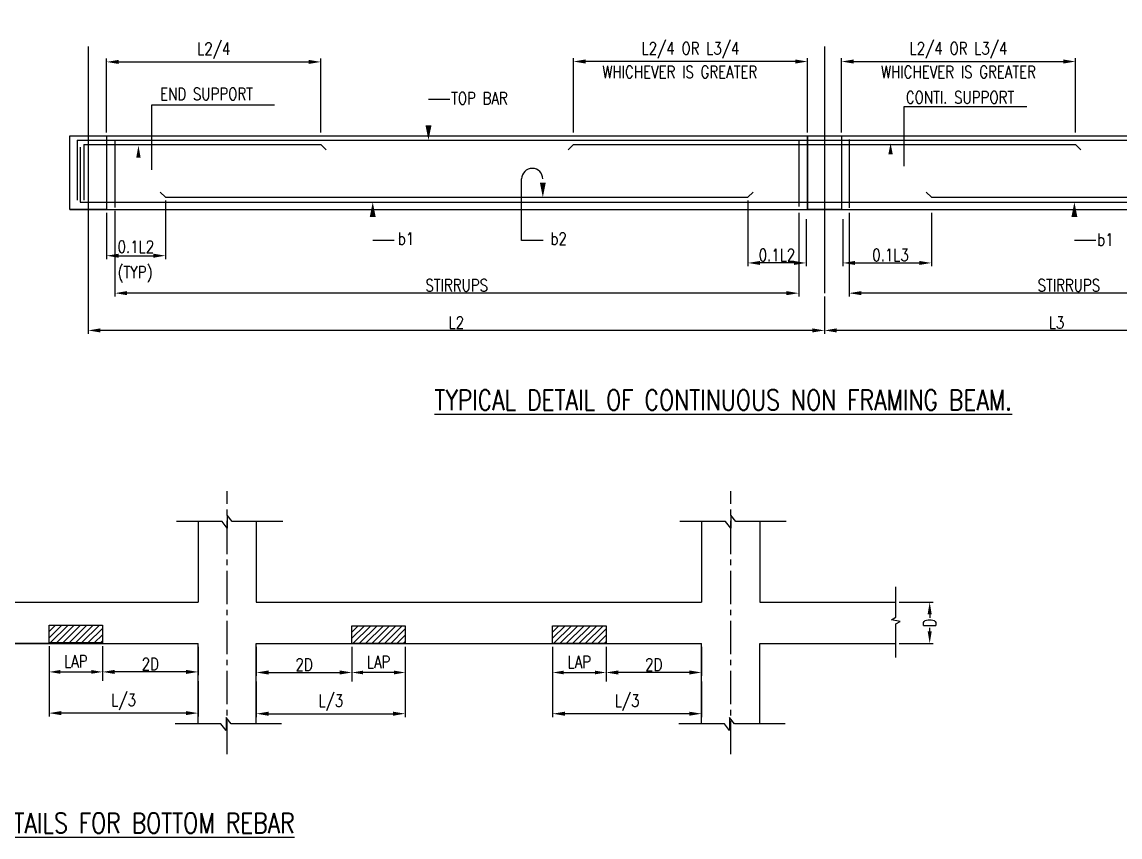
# Model space of a CAD drawing. Extents: x 455722 to 1142355, y -625363 to -272741.
# Drawn here: x 534859 to 559522, y -305675 to -287360 of the extents above; entities that cross this region are included whole.
import ezdxf
from ezdxf.enums import TextEntityAlignment as Align
from ezdxf.lldxf.tags import DXFTag

# ---------------------------------------------------------------- set-up
doc = ezdxf.new("R2010")
doc.units = 0
doc.header["$LTSCALE"] = 500
doc.header["$MEASUREMENT"] = 0
doc.linetypes.add('CENTER2', pattern=[1.125, 0.75, -0.125, 0.125, -0.125])
doc.layers.get('DEFPOINTS').update_dxf_attribs({"color": 4})
for name, color, linetype in [('08', 4, 'Continuous'), ('BEAM', 4, 'Continuous'), ('CEN', 8, 'CENTER'), ('col & circal', 8, 'CENTER2'), ('CUTOUT2', 9, 'Continuous'), ('DIM', 5, 'Continuous'), ('LINK', 2, 'Continuous'), ('S-CONCRET LINE', 4, 'Continuous'), ('S-DIM-1', 5, 'Continuous'), ('S-REINFORCEMENT', 6, 'Continuous'), ('S-TEXT-1', 4, 'Continuous'), ('S-TITLE', 6, 'Continuous'), ('TXT', 4, 'Continuous')]:
    doc.layers.add(name, color=color, linetype=linetype)
doc.styles.add('ROMANS', font='r.shx', dxfattribs={"width": 0.8, "height": 275, "bigfont": 'bigfont.shx'})
doc.styles.add('ROMENT', font='r.shx', dxfattribs={"bigfont": 'bigfont.shx'})
tags = doc.linetypes.add('CENTER', pattern=[2, 1.25, -0.25, 0.25, -0.25]).pattern_tags.tags
tags[10:11] = [DXFTag(74, 4), DXFTag(75, 0), DXFTag(340, '0'), DXFTag(46, 1.0), DXFTag(50, 0.0), DXFTag(44, 0.0), DXFTag(45, 0.0)]
tags[8:9] = [DXFTag(74, 4), DXFTag(75, 0), DXFTag(340, '0'), DXFTag(46, 1.0), DXFTag(50, 0.0), DXFTag(44, 0.0), DXFTag(45, 0.0)]
tags[6:7] = [DXFTag(74, 4), DXFTag(75, 0), DXFTag(340, '0'), DXFTag(46, 1.0), DXFTag(50, 0.0), DXFTag(44, 0.0), DXFTag(45, 0.0)]
tags[4:5] = [DXFTag(74, 4), DXFTag(75, 0), DXFTag(340, '0'), DXFTag(46, 1.0), DXFTag(50, 0.0), DXFTag(44, 0.0), DXFTag(45, 0.0)]
doc.dimstyles.new('Copy of INT2TIMES', dxfattribs={"dimtxt": 300, "dimasz": 275, "dimexe": 75, "dimexo": 75, "dimgap": 40, "dimtad": 1, "dimdec": 0, "dimlfac": 0.5, "dimrnd": 5, "dimzin": 0, "dimdsep": 46, "dimtxsty": 'ROMANS', "dimcen": -1, "dimclrd": 5, "dimclre": 5, "dimclrt": 4, "dimadec": 0, "dimazin": 0, "dimtfac": 1, "dimtdec": 0, "dimtix": 1, "dimtofl": 0, "dimtmove": 2, "dimatfit": 3, "dimfxl": 0, "dimtolj": 1, "dimtzin": 0, "dimarcsym": 0})
doc.dimstyles.new('dim100', dxfattribs={"dimtxt": 250, "dimasz": 250, "dimexe": 200, "dimexo": 200, "dimgap": 100, "dimtad": 1, "dimdec": 0, "dimzin": 0, "dimdsep": 46, "dimtxsty": 'ROMANS', "dimcen": 0, "dimclrd": 5, "dimclre": 5, "dimclrt": 4, "dimadec": 0, "dimazin": 0, "dimtfac": 1, "dimtdec": 0, "dimtix": 1, "dimtofl": 0, "dimtmove": 2, "dimatfit": 3, "dimfxl": 0, "dimtolj": 1, "dimtzin": 0, "dimlwd": -1, "dimlwe": -1, "dimarcsym": 0})

# ---------------------------------------------------------------- blocks, each defined once
blk = doc.blocks.new('*D18')
at = {"layer": 'DEFPOINTS', "color": 0, "ltscale": 2, "transparency": 16777216}
for p in [(536346, -292942), (552884, -293454), (536346, -294291)]:
    blk.add_point(p, dxfattribs=at)
at = {"layer": 'DIM', "color": 5, "lineweight": -2, "ltscale": 2, "transparency": 16777216}
for p, q in [((536346, -293017), (536346, -294366)), ((552884, -293529), (552884, -294366)), ((552609, -294291), (536621, -294291))]:
    blk.add_line(p, q, dxfattribs=at)
at = {"layer": 'DIM', "color": 5, "ltscale": 2, "transparency": 16777216}
for points in [[(536621, -294245), (536621, -294337), (536346, -294291)], [(552609, -294245), (552609, -294337), (552884, -294291)]]:
    blk.add_solid(points, dxfattribs=at)
at = {"layer": 'DIM', "color": 4, "ltscale": 2, "transparency": 16777216, "insert": (544615, -294114), "char_height": 275, "attachment_point": 5, "style": 'ROMANS'}
blk.add_mtext('\\A1;L2', dxfattribs=at)
blk = doc.blocks.new('*D19')
at = {"layer": 'DEFPOINTS', "color": 0, "ltscale": 2, "transparency": 16777216}
for p in [(536945, -291526), (552305, -291575), (536945, -293454)]:
    blk.add_point(p, dxfattribs=at)
at = {"layer": 'DIM', "color": 5, "lineweight": -2, "ltscale": 2, "transparency": 16777216}
for p, q in [((536945, -291601), (536945, -293529)), ((552305, -291650), (552305, -293529)), ((552030, -293454), (537220, -293454))]:
    blk.add_line(p, q, dxfattribs=at)
at = {"layer": 'DIM', "color": 5, "ltscale": 2, "transparency": 16777216}
for points in [[(537220, -293408), (537220, -293499), (536945, -293454)], [(552030, -293408), (552030, -293499), (552305, -293454)]]:
    blk.add_solid(points, dxfattribs=at)
at = {"layer": 'DIM', "color": 4, "ltscale": 2, "transparency": 16777216, "insert": (544625, -293276), "char_height": 275, "attachment_point": 5, "style": 'ROMANS'}
blk.add_mtext('\\A1;STIRRUPS', dxfattribs=at)
blk = doc.blocks.new('*D20')
at = {"layer": 'DEFPOINTS', "color": 0, "ltscale": 2, "transparency": 16777216}
for p in [(553297, -291718), (555287, -291575), (555287, -292775)]:
    blk.add_point(p, dxfattribs=at)
at = {"layer": 'DIM', "color": 5, "lineweight": -2, "ltscale": 2, "transparency": 16777216}
for p, q in [((555287, -291650), (555287, -292850)), ((553297, -291793), (553297, -292850)), ((553572, -292775), (555012, -292775))]:
    blk.add_line(p, q, dxfattribs=at)
at = {"layer": 'DIM', "color": 5, "ltscale": 2, "transparency": 16777216}
for points in [[(553572, -292729), (553572, -292820), (553297, -292775)], [(555012, -292729), (555012, -292820), (555287, -292775)]]:
    blk.add_solid(points, dxfattribs=at)
at = {"layer": 'DIM', "color": 4, "ltscale": 2, "transparency": 16777216, "insert": (554292, -292597), "char_height": 275, "attachment_point": 5, "style": 'ROMANS'}
blk.add_mtext('\\A1;{\\A1; 0.1L3}', dxfattribs=at)
blk = doc.blocks.new('*D21')
at = {"layer": 'DEFPOINTS', "color": 0, "ltscale": 2, "transparency": 16777216}
for p in [(551164, -291299), (552471, -291718), (551164, -292775)]:
    blk.add_point(p, dxfattribs=at)
at = {"layer": 'DIM', "color": 5, "lineweight": -2, "ltscale": 2, "transparency": 16777216}
for p, q in [((551164, -291374), (551164, -292850)), ((552471, -291793), (552471, -292850)), ((552196, -292775), (551439, -292775))]:
    blk.add_line(p, q, dxfattribs=at)
at = {"layer": 'DIM', "color": 5, "ltscale": 2, "transparency": 16777216}
for points in [[(551439, -292729), (551439, -292820), (551164, -292775)], [(552196, -292729), (552196, -292820), (552471, -292775)]]:
    blk.add_solid(points, dxfattribs=at)
at = {"layer": 'DIM', "color": 4, "ltscale": 2, "transparency": 16777216, "insert": (551817, -292597), "char_height": 275, "attachment_point": 5, "style": 'ROMANS'}
blk.add_mtext('\\A1;{\\A1;0.1L2}', dxfattribs=at)
blk = doc.blocks.new('*D22')
at = {"layer": 'DEFPOINTS', "color": 0, "ltscale": 2, "transparency": 16777216}
for p in [(553437, -291575), (563308, -291757), (553437, -293454)]:
    blk.add_point(p, dxfattribs=at)
at = {"layer": 'DIM', "color": 5, "lineweight": -2, "ltscale": 2, "transparency": 16777216}
for p, q in [((553437, -291650), (553437, -293529)), ((563308, -291832), (563308, -293529)), ((563033, -293454), (553712, -293454))]:
    blk.add_line(p, q, dxfattribs=at)
at = {"layer": 'DIM', "color": 5, "ltscale": 2, "transparency": 16777216}
for points in [[(553712, -293408), (553712, -293499), (553437, -293454)], [(563033, -293408), (563033, -293499), (563308, -293454)]]:
    blk.add_solid(points, dxfattribs=at)
at = {"layer": 'DIM', "color": 4, "ltscale": 2, "transparency": 16777216, "insert": (558373, -293276), "char_height": 275, "attachment_point": 5, "style": 'ROMANS'}
blk.add_mtext('\\A1;STIRRUPS', dxfattribs=at)
blk = doc.blocks.new('*D23')
at = {"layer": 'DEFPOINTS', "color": 0, "ltscale": 2, "transparency": 16777216}
for p in [(563308, -291757), (552884, -293454), (552884, -294291)]:
    blk.add_point(p, dxfattribs=at)
at = {"layer": 'DIM', "color": 5, "lineweight": -2, "ltscale": 2, "transparency": 16777216}
for p, q in [((563308, -291832), (563308, -294366)), ((552884, -293529), (552884, -294366)), ((563033, -294291), (553159, -294291))]:
    blk.add_line(p, q, dxfattribs=at)
at = {"layer": 'DIM', "color": 5, "ltscale": 2, "transparency": 16777216}
for points in [[(553159, -294245), (553159, -294337), (552884, -294291)], [(563033, -294245), (563033, -294337), (563308, -294291)]]:
    blk.add_solid(points, dxfattribs=at)
at = {"layer": 'DIM', "color": 4, "ltscale": 2, "transparency": 16777216, "insert": (558096, -294114), "char_height": 275, "attachment_point": 5, "style": 'ROMANS'}
blk.add_mtext('\\A1;L3', dxfattribs=at)
blk = doc.blocks.new('*D30')
at = {"layer": 'DEFPOINTS', "color": 0, "ltscale": 2, "transparency": 16777216}
for p in [(541573, -288258), (536760, -289921), (541573, -289921)]:
    blk.add_point(p, dxfattribs=at)
at = {"layer": 'DIM', "color": 5, "lineweight": -2, "ltscale": 2, "transparency": 16777216}
for p, q in [((536760, -289846), (536760, -288183)), ((537035, -288258), (541298, -288258)), ((541573, -289846), (541573, -288183))]:
    blk.add_line(p, q, dxfattribs=at)
at = {"layer": 'DIM', "color": 5, "ltscale": 2, "transparency": 16777216}
for points in [[(537035, -288212), (537035, -288304), (536760, -288258)], [(541298, -288212), (541298, -288304), (541573, -288258)]]:
    blk.add_solid(points, dxfattribs=at)
at = {"layer": 'DIM', "color": 4, "ltscale": 2, "transparency": 16777216, "insert": (539167, -288008), "char_height": 275, "attachment_point": 5, "style": 'ROMANS'}
blk.add_mtext('\\A1;L2/4', dxfattribs=at)
blk = doc.blocks.new('*D31')
at = {"layer": 'DEFPOINTS', "color": 0, "transparency": 16777216}
for p in [(547244, -288249), (547244, -289921), (552504, -289921)]:
    blk.add_point(p, dxfattribs=at)
at = {"layer": 'TXT', "color": 5, "lineweight": -2, "transparency": 16777216}
for p, q in [((547244, -289846), (547244, -288174)), ((552229, -288249), (547519, -288249)), ((552504, -289846), (552504, -288174))]:
    blk.add_line(p, q, dxfattribs=at)
at = {"layer": 'TXT', "color": 5, "transparency": 16777216}
for points in [[(547519, -288203), (547519, -288295), (547244, -288249)], [(552229, -288203), (552229, -288295), (552504, -288249)]]:
    blk.add_solid(points, dxfattribs=at)
at = {"layer": 'TXT', "color": 4, "transparency": 16777216, "insert": (549874, -288000), "char_height": 275, "attachment_point": 5, "style": 'ROMANS'}
blk.add_mtext('\\A1;L2/4 OR L3/4', dxfattribs=at)
blk = doc.blocks.new('*D32')
at = {"layer": 'DEFPOINTS', "color": 0, "ltscale": 2, "transparency": 16777216}
for p in [(558524, -288249), (553264, -289921), (558524, -289921)]:
    blk.add_point(p, dxfattribs=at)
at = {"layer": 'DIM', "color": 5, "lineweight": -2, "ltscale": 2, "transparency": 16777216}
for p, q in [((553264, -289846), (553264, -288174)), ((553539, -288249), (558249, -288249)), ((558524, -289846), (558524, -288174))]:
    blk.add_line(p, q, dxfattribs=at)
at = {"layer": 'DIM', "color": 5, "ltscale": 2, "transparency": 16777216}
for points in [[(553539, -288203), (553539, -288295), (553264, -288249)], [(558249, -288203), (558249, -288295), (558524, -288249)]]:
    blk.add_solid(points, dxfattribs=at)
at = {"layer": 'DIM', "color": 4, "ltscale": 2, "transparency": 16777216, "insert": (555894, -288000), "char_height": 275, "attachment_point": 5, "style": 'ROMANS'}
blk.add_mtext('\\A1;L2/4 OR L3/4', dxfattribs=at)
blk = doc.blocks.new('*D42')
at = {"layer": 'DEFPOINTS', "color": 0, "ltscale": 2, "transparency": 16777216}
for p in [(538086, -291299), (536760, -291575), (538086, -292612)]:
    blk.add_point(p, dxfattribs=at)
at = {"layer": 'DIM', "color": 5, "lineweight": -2, "ltscale": 2, "transparency": 16777216}
for p, q in [((538086, -291374), (538086, -292687)), ((536760, -291650), (536760, -292687)), ((537035, -292612), (537811, -292612))]:
    blk.add_line(p, q, dxfattribs=at)
at = {"layer": 'DIM', "color": 5, "ltscale": 2, "transparency": 16777216}
for points in [[(537035, -292567), (537035, -292658), (536760, -292612)], [(537811, -292567), (537811, -292658), (538086, -292612)]]:
    blk.add_solid(points, dxfattribs=at)
at = {"layer": 'DIM', "color": 4, "ltscale": 2, "transparency": 16777216, "insert": (537417, -292412), "char_height": 275, "attachment_point": 5, "style": 'ROMANS'}
blk.add_mtext('\\A1;0.1L2', dxfattribs=at)
blk = doc.blocks.new('*D132')
at = {"layer": 'DEFPOINTS', "color": 0, "ltscale": 2, "transparency": 16777216}
for p in [(554483, -300394), (555247, -300394), (554483, -301327)]:
    blk.add_point(p, dxfattribs=at)
at = {"layer": 'DIM', "color": 5, "lineweight": -2, "ltscale": 2, "transparency": 16777216}
for p, q in [((554558, -300394), (555322, -300394)), ((555247, -300669), (555247, -300747)), ((555247, -301052), (555247, -300974)), ((554558, -301327), (555322, -301327))]:
    blk.add_line(p, q, dxfattribs=at)
at = {"layer": 'DIM', "color": 5, "ltscale": 2, "transparency": 16777216}
for points in [[(555201, -300669), (555293, -300669), (555247, -300394)], [(555201, -301052), (555293, -301052), (555247, -301327)]]:
    blk.add_solid(points, dxfattribs=at)
at = {"layer": 'DIM', "color": 4, "ltscale": 2, "transparency": 16777216, "insert": (555247, -300861), "char_height": 275, "attachment_point": 5, "rotation": 90, "style": 'ROMANS'}
blk.add_mtext('\\A1;{D}', dxfattribs=at)
blk = doc.blocks.new('*D133')
at = {"layer": 'DEFPOINTS', "color": 0, "ltscale": 2, "transparency": 16777216}
for p in [(547978, -301327), (550123, -301327), (547978, -301977)]:
    blk.add_point(p, dxfattribs=at)
at = {"layer": 'DIM', "color": 5, "lineweight": -2, "ltscale": 2, "transparency": 16777216}
for p, q in [((547978, -301402), (547978, -302052)), ((550123, -301402), (550123, -302052)), ((549848, -301977), (548253, -301977))]:
    blk.add_line(p, q, dxfattribs=at)
at = {"layer": 'DIM', "color": 5, "ltscale": 2, "transparency": 16777216}
for points in [[(548253, -301931), (548253, -302023), (547978, -301977)], [(549848, -301931), (549848, -302023), (550123, -301977)]]:
    blk.add_solid(points, dxfattribs=at)
at = {"layer": 'DIM', "color": 4, "ltscale": 2, "transparency": 16777216, "insert": (549050, -301800), "char_height": 275, "attachment_point": 5, "style": 'ROMANS'}
blk.add_mtext('\\A1;{2D}', dxfattribs=at)
blk = doc.blocks.new('*D134')
at = {"layer": 'DEFPOINTS', "color": 0, "transparency": 16777216}
for p in [(546778, -301327), (547978, -301327), (547978, -301977)]:
    blk.add_point(p, dxfattribs=at)
at = {"layer": 'S-DIM-1', "color": 5, "transparency": 16777216}
for p, q in [((546778, -301527), (546778, -302177)), ((547978, -301527), (547978, -302177)), ((547028, -301977), (547728, -301977))]:
    blk.add_line(p, q, dxfattribs=at)
for points in [[(547028, -301936), (547028, -302019), (546778, -301977)], [(547728, -301936), (547728, -302019), (547978, -301977)]]:
    blk.add_solid(points, dxfattribs=at)
at = {"layer": 'S-DIM-1', "color": 4, "transparency": 16777216, "insert": (547378, -301740), "char_height": 275, "attachment_point": 5, "style": 'ROMANS'}
blk.add_mtext('\\A1;LAP', dxfattribs=at)
blk = doc.blocks.new('*D135')
at = {"layer": 'DEFPOINTS', "color": 0, "ltscale": 2, "transparency": 16777216}
for p in [(546778, -301327), (550123, -302102), (546778, -302903)]:
    blk.add_point(p, dxfattribs=at)
at = {"layer": 'DIM', "color": 5, "lineweight": -2, "ltscale": 2, "transparency": 16777216}
for p, q in [((546778, -301402), (546778, -302978)), ((550123, -302177), (550123, -302978)), ((549848, -302903), (547053, -302903))]:
    blk.add_line(p, q, dxfattribs=at)
at = {"layer": 'DIM', "color": 5, "ltscale": 2, "transparency": 16777216}
for points in [[(547053, -302858), (547053, -302949), (546778, -302903)], [(549848, -302858), (549848, -302949), (550123, -302903)]]:
    blk.add_solid(points, dxfattribs=at)
at = {"layer": 'DIM', "color": 4, "ltscale": 2, "transparency": 16777216, "insert": (548450, -302654), "char_height": 275, "attachment_point": 5, "style": 'ROMANS'}
blk.add_mtext('\\A1;L/3', dxfattribs=at)
blk = doc.blocks.new('*D136')
at = {"layer": 'DEFPOINTS', "color": 0, "ltscale": 2, "transparency": 16777216}
for p in [(536669, -301314), (538815, -301324), (536669, -301964)]:
    blk.add_point(p, dxfattribs=at)
at = {"layer": 'DIM', "color": 5, "lineweight": -2, "ltscale": 2, "transparency": 16777216}
for p, q in [((536669, -301389), (536669, -302039)), ((538815, -301399), (538815, -302039)), ((538540, -301964), (536944, -301964))]:
    blk.add_line(p, q, dxfattribs=at)
at = {"layer": 'DIM', "color": 5, "ltscale": 2, "transparency": 16777216}
for points in [[(536944, -301918), (536944, -302010), (536669, -301964)], [(538540, -301918), (538540, -302010), (538815, -301964)]]:
    blk.add_solid(points, dxfattribs=at)
at = {"layer": 'DIM', "color": 4, "ltscale": 2, "transparency": 16777216, "insert": (537742, -301786), "char_height": 275, "attachment_point": 5, "style": 'ROMANS'}
blk.add_mtext('\\A1;{2D}', dxfattribs=at)
blk = doc.blocks.new('*D137')
at = {"layer": 'DEFPOINTS', "color": 0, "transparency": 16777216}
for p in [(535469, -301314), (536669, -301314), (536669, -301964)]:
    blk.add_point(p, dxfattribs=at)
at = {"layer": 'S-DIM-1', "color": 5, "transparency": 16777216}
for p, q in [((535469, -301514), (535469, -302164)), ((536669, -301514), (536669, -302164)), ((535719, -301964), (536419, -301964))]:
    blk.add_line(p, q, dxfattribs=at)
for points in [[(535719, -301922), (535719, -302005), (535469, -301964)], [(536419, -301922), (536419, -302005), (536669, -301964)]]:
    blk.add_solid(points, dxfattribs=at)
at = {"layer": 'S-DIM-1', "color": 4, "transparency": 16777216, "insert": (536069, -301726), "char_height": 275, "attachment_point": 5, "style": 'ROMANS'}
blk.add_mtext('\\A1;LAP', dxfattribs=at)
blk = doc.blocks.new('*D138')
at = {"layer": 'DEFPOINTS', "color": 0, "ltscale": 2, "transparency": 16777216}
for p in [(535469, -301314), (538815, -302100), (535469, -302890)]:
    blk.add_point(p, dxfattribs=at)
at = {"layer": 'DIM', "color": 5, "lineweight": -2, "ltscale": 2, "transparency": 16777216}
for p, q in [((535469, -301389), (535469, -302965)), ((538815, -302175), (538815, -302965)), ((538540, -302890), (535744, -302890))]:
    blk.add_line(p, q, dxfattribs=at)
at = {"layer": 'DIM', "color": 5, "ltscale": 2, "transparency": 16777216}
for points in [[(535744, -302844), (535744, -302936), (535469, -302890)], [(538540, -302844), (538540, -302936), (538815, -302890)]]:
    blk.add_solid(points, dxfattribs=at)
at = {"layer": 'DIM', "color": 4, "ltscale": 2, "transparency": 16777216, "insert": (537142, -302640), "char_height": 275, "attachment_point": 5, "style": 'ROMANS'}
blk.add_mtext('\\A1;L/3', dxfattribs=at)
blk = doc.blocks.new('*D148')
at = {"layer": 'DEFPOINTS', "color": 0, "ltscale": 2, "transparency": 16777216}
for p in [(540123, -301327), (542269, -301327), (542269, -301977)]:
    blk.add_point(p, dxfattribs=at)
at = {"layer": 'DIM', "color": 5, "lineweight": -2, "ltscale": 2, "transparency": 16777216}
for p, q in [((540123, -301402), (540123, -302052)), ((542269, -301402), (542269, -302052)), ((540398, -301977), (541994, -301977))]:
    blk.add_line(p, q, dxfattribs=at)
at = {"layer": 'DIM', "color": 5, "ltscale": 2, "transparency": 16777216}
for points in [[(540398, -301931), (540398, -302023), (540123, -301977)], [(541994, -301931), (541994, -302023), (542269, -301977)]]:
    blk.add_solid(points, dxfattribs=at)
at = {"layer": 'DIM', "color": 4, "ltscale": 2, "transparency": 16777216, "insert": (541196, -301800), "char_height": 275, "attachment_point": 5, "style": 'ROMANS'}
blk.add_mtext('\\A1;{2D}', dxfattribs=at)
blk = doc.blocks.new('*D149')
at = {"layer": 'DEFPOINTS', "color": 0, "transparency": 16777216}
for p in [(542269, -301327), (543469, -301327), (542269, -301977)]:
    blk.add_point(p, dxfattribs=at)
at = {"layer": 'S-DIM-1', "color": 5, "transparency": 16777216}
for p, q in [((542269, -301527), (542269, -302177)), ((543469, -301527), (543469, -302177)), ((543219, -301977), (542519, -301977))]:
    blk.add_line(p, q, dxfattribs=at)
for points in [[(542519, -301936), (542519, -302019), (542269, -301977)], [(543219, -301936), (543219, -302019), (543469, -301977)]]:
    blk.add_solid(points, dxfattribs=at)
at = {"layer": 'S-DIM-1', "color": 4, "transparency": 16777216, "insert": (542869, -301740), "char_height": 275, "attachment_point": 5, "style": 'ROMANS'}
blk.add_mtext('\\A1;LAP', dxfattribs=at)
blk = doc.blocks.new('*D150')
at = {"layer": 'DEFPOINTS', "color": 0, "ltscale": 2, "transparency": 16777216}
for p in [(543469, -301327), (540123, -302102), (543469, -302903)]:
    blk.add_point(p, dxfattribs=at)
at = {"layer": 'DIM', "color": 5, "lineweight": -2, "ltscale": 2, "transparency": 16777216}
for p, q in [((543469, -301402), (543469, -302978)), ((540123, -302177), (540123, -302978)), ((540398, -302903), (543194, -302903))]:
    blk.add_line(p, q, dxfattribs=at)
at = {"layer": 'DIM', "color": 5, "ltscale": 2, "transparency": 16777216}
for points in [[(540398, -302858), (540398, -302949), (540123, -302903)], [(543194, -302858), (543194, -302949), (543469, -302903)]]:
    blk.add_solid(points, dxfattribs=at)
at = {"layer": 'DIM', "color": 4, "ltscale": 2, "transparency": 16777216, "insert": (541796, -302654), "char_height": 275, "attachment_point": 5, "style": 'ROMANS'}
blk.add_mtext('\\A1;L/3', dxfattribs=at)

msp = doc.modelspace()

# ---------------------------------------------------------------- hatches: boundary and pattern name
at = {"layer": 'BEAM'}
h = msp.add_hatch(dxfattribs=at)
h.set_pattern_fill('ANSI31', color=253, scale=800, style=0)
h.set_pattern_definition([(45, (-5116287.62, 1966219.18), (-70.7106781, 70.7106781), [])])
h.paths.add_polyline_path([(535468.919, -300912.69), (535468.919, -301313.8), (536668.919, -301313.8), (536668.919, -300912.69)])
h = msp.add_hatch(dxfattribs=at)
h.set_pattern_fill('ANSI31', color=253, scale=800, style=0)
h.set_pattern_definition([(45, (-5109487.62, 1966205.63), (-70.7106781, 70.7106781), [])])
h.paths.add_polyline_path([(542268.919, -300926.243), (542268.919, -301327.354), (543468.919, -301327.354), (543468.919, -300926.243)])
h = msp.add_hatch(dxfattribs=at)
h.set_pattern_fill('ANSI31', color=253, scale=800, style=0)
h.set_pattern_definition([(45, (-5104978.86, 1966205.63), (-70.7106781, 70.7106781), [])])
h.paths.add_polyline_path([(546777.682, -300926.243), (546777.682, -301327.354), (547977.682, -301327.354), (547977.682, -300926.243)])

# ---------------------------------------------------------------- linework, layer by layer
at = {"layer": '08', "elevation": 0}
for points in [[(535933.012, -289920.768), (536759.887, -289920.768), (536759.887, -291574.518), (535933.012, -291574.518)], [(552503.587, -289920.768), (553264.312, -289920.768), (553264.312, -291574.518), (552503.587, -291574.518)]]:
    msp.add_lwpolyline(points, close=True, dxfattribs=at)
at = {"layer": 'BEAM', "elevation": 0}
for points in [[(535468.919, -300912.69), (536668.919, -300912.69), (536668.919, -301313.8), (535468.919, -301313.8)], [(542268.919, -300926.243), (543468.919, -300926.243), (543468.919, -301327.354), (542268.919, -301327.354)], [(546777.682, -300926.243), (547977.682, -300926.243), (547977.682, -301327.354), (546777.682, -301327.354)]]:
    msp.add_lwpolyline(points, close=True, dxfattribs=at)
at = {"layer": 'CEN'}
for p, q in [((536346.449, -287908.771), (536346.449, -293453.641)), ((552883.949, -287908.771), (552883.949, -293453.641))]:
    msp.add_line(p, q, dxfattribs=at)
at = {"layer": 'col & circal', "linetype": 'CENTER2', "ltscale": 2}
for p, q in [((539468.919, -303816), (539468.919, -297902.864)), ((550777.682, -303816), (550777.682, -297902.864))]:
    msp.add_line(p, q, dxfattribs=at)
at = {"layer": 'CUTOUT2', "linetype": 'Continuous', "elevation": 0}
for points in [[(540715.938, -298587.822), (539581.404, -298587.798), (539468.919, -298442.2), (539468.919, -298732.123), (539353.584, -298587.798), (538328.996, -298587.831)], [(552024.701, -298587.822), (550890.167, -298587.798), (550777.682, -298442.2), (550777.682, -298732.123), (550662.347, -298587.798), (549637.76, -298587.831)], [(554483.286, -301643.483), (554483.302, -300887.127), (554580.368, -300831.08), (554387.086, -300793.194), (554483.302, -300735.247), (554483.28, -300052.188)], [(540689.185, -303133.918), (539554.651, -303133.894), (539442.166, -302988.295), (539442.166, -303278.218), (539326.831, -303133.894), (538302.243, -303133.927)], [(551997.948, -303133.918), (550863.414, -303133.894), (550750.929, -302988.295), (550750.929, -303278.218), (550635.594, -303133.894), (549611.007, -303133.927)]]:
    msp.add_lwpolyline(points, dxfattribs=at)
at = {"layer": 'DIM', "ltscale": 2}
for p, q in [((537779.188, -290680.533), (537779.188, -289222.479)), ((537779.188, -289222.479), (540534.379, -289222.479)), ((544471.518, -289103.53), (543990.132, -289103.53)), ((554671.693, -289257.461), (557426.884, -289257.461)), ((554671.693, -290600.533), (554671.693, -289257.461)), ((546082.578, -292270.072), (546082.578, -290887.528)), ((543218.577, -292270.072), (542737.191, -292270.072)), ((546563.964, -292270.072), (546082.578, -292270.072)), ((558979.013, -292270.072), (558497.627, -292270.072))]:
    msp.add_line(p, q, dxfattribs=at)
at = {"layer": 'DIM', "ltscale": 2, "elevation": 0, "flags": 128}
for points in [[(543990.132, -289103.53, 0, 0, 0), (543990.132, -290016.143, 0, 132.3, 0), (543990.132, -289685.612, 132.3, 132.3, 0)], [(537779.188, -290680.533, 0, 0, 0), (537475.478, -290680.533, 0, 0, 0), (537475.478, -290136.945, 0, 99.225, 0), (537475.478, -290412.405, 99.225, 99.225, 0)], [(554671.693, -290600.533, 0, 0, 0), (554367.983, -290600.533, 0, 0, 0), (554367.983, -290088.366, 0, 99.225, 0), (554367.983, -290336.264, 99.225, 99.225, 0)], [(546558.054, -290887.528, 0, 0, 0), (546558.054, -291301.388, 0, 132.3, 0), (546558.054, -290970.858, 132.3, 132.3, 0)], [(542737.191, -292270.072, 0, 0, 0), (542737.191, -291409.143, 0, 132.3, 0), (542737.191, -291739.673, 132.3, 132.3, 0)], [(558497.627, -292270.072, 0, 0, 0), (558497.627, -291409.143, 0, 132.3, 0), (558497.627, -291739.673, 132.3, 132.3, 0)]]:
    msp.add_lwpolyline(points, format="xyseb", dxfattribs=at)
at = {"layer": 'DIM', "ltscale": 2}
msp.add_arc((546320.316, -290887.528), 237.738, 0, 180, dxfattribs=at)
at = {"layer": 'LINK'}
for p, q in [((536944.578, -290018.677), (536944.578, -291526.011)), ((552304.869, -290013.39), (552304.869, -291504.39)), ((553437.329, -289999.145), (553437.329, -291532.881))]:
    msp.add_line(p, q, dxfattribs=at)
at = {"layer": 'S-CONCRET LINE', "color": 130}
for p, q in [((535933.012, -289920.768), (563307.719, -289920.768)), ((536759.887, -289920.768), (536759.887, -291574.518)), ((552503.587, -289920.768), (552503.587, -291574.518)), ((553264.312, -289920.768), (553264.312, -291574.518)), ((535933.012, -291574.518), (536759.887, -291574.518)), ((536759.887, -291574.518), (552503.587, -291574.518)), ((552503.587, -291574.518), (553264.312, -291574.518)), ((553264.312, -291574.518), (563307.719, -291574.518)), ((538814.537, -298587.161), (538814.537, -300393.718)), ((540123.301, -298587.161), (540123.301, -300393.718)), ((550123.301, -298587.161), (550123.301, -300393.718)), ((551432.064, -298587.161), (551432.064, -300393.718)), ((528814.537, -300393.718), (538814.537, -300393.718)), ((528814.537, -300393.718), (538814.537, -300393.718)), ((540123.301, -300393.718), (550123.301, -300393.718)), ((551432.064, -300393.718), (554483.291, -300393.718)), ((528814.537, -301327.354), (535742.427, -301313.8)), ((528814.537, -301327.354), (538814.537, -301327.354)), ((538814.537, -303133.91), (538814.537, -301327.354)), ((540123.301, -303133.91), (540123.301, -301327.354)), ((540123.301, -301327.354), (550123.301, -301327.354)), ((550123.301, -303133.91), (550123.301, -301327.354)), ((551432.064, -301327.354), (554483.291, -301327.354)), ((551432.064, -303133.91), (551432.064, -301327.354))]:
    msp.add_line(p, q, dxfattribs=at)
at = {"layer": 'S-REINFORCEMENT'}
for p, q in [((536098.387, -290016.143), (536098.387, -291367.836)), ((536098.387, -290016.143), (563307.719, -290016.143)), ((536169.281, -290169.841), (536169.281, -291409.143)), ((536169.281, -291409.143), (538827.074, -291409.143)), ((536759.887, -291409.143), (555127.067, -291409.143)), ((555129.449, -291409.143), (563307.719, -291409.143))]:
    msp.add_line(p, q, dxfattribs=at)
at = {"layer": 'S-REINFORCEMENT', "linetype": 'Continuous'}
for p, q in [((536246.312, -290116.393), (541573.324, -290116.393)), ((536246.312, -290116.393), (536246.312, -291363.546)), ((541692.637, -290233.205), (541573.324, -290116.393)), ((547124.324, -290233.205), (547243.637, -290116.393)), ((547243.637, -290116.393), (558524.262, -290116.393)), ((558643.575, -290233.205), (558524.262, -290116.393)), ((538085.511, -291298.893), (537966.198, -291182.08)), ((551163.936, -291298.893), (551283.248, -291182.08)), ((555287.255, -291298.893), (555167.942, -291182.08)), ((538085.511, -291298.893), (551163.936, -291298.893)), ((555287.255, -291298.893), (563307.719, -291298.893))]:
    msp.add_line(p, q, dxfattribs=at)

# ---------------------------------------------------------------- texts
at = {"layer": 'S-TEXT-1', "style": 'ROMENT', "width": 0.8}
for s, p in [('WHICHEVER IS GREATER', (547894.282, -288620.973)), ('WHICHEVER IS GREATER', (554152.679, -288620.973)), ('END SUPPORT', (537963.692, -289114.144)), ('TOP BAR', (544497.059, -289211.724)), ('CONTI. SUPPORT', (554711.739, -289192.426)), ('b1', (543301.107, -292367.401)), ('b2', (546729.679, -292367.401)), ('b1', (559010.547, -292387.131)), ('(TYP)', (537007.28, -293120.512))]:
    msp.add_text(s, height=275, dxfattribs=at).set_placement(p)
at = {"layer": 'S-TITLE', "style": 'ROMANS', "width": 0.8}
for s, p in [('%%UTYPICAL DETAIL OF CONTINUOUS NON FRAMING BEAM.', (550609.396, -295854.14)), ('%%UTYPICAL LAPPING DETAILS FOR BOTTOM REBAR', (535363.182, -305359.643))]:
    msp.add_text(s, height=450, dxfattribs=at).set_placement(p, align=Align.MIDDLE_CENTER)

# ---------------------------------------------------------------- dimensions: what is measured, and where the dimension line sits
at = {"layer": 'DIM', "ltscale": 2}
for base, p1, p2, text, picture, middle in [((558524.262, -288249.123), (553264.312, -289920.768), (558524.262, -289920.768), 'L2/4 OR L3/4', '*D32', (555894.287, -287999.599)), ((551163.936, -292774.635), (552470.512, -291717.888), (551163.936, -291298.893), '{\\A1;0.1L2}', '*D21', (551817.224, -292597.135)), ((536944.578, -293453.641), (552304.869, -291574.518), (536944.578, -291526.011), 'STIRRUPS', '*D19', (544624.723, -293276.141)), ((552883.949, -294291.175), (563307.719, -291756.69), (552883.949, -293453.641), 'L3', '*D23', (558095.834, -294113.675)), ((555287.255, -292774.635), (553297.387, -291717.888), (555287.255, -291574.518), '{\\A1; 0.1L3}', '*D20', (554292.321, -292597.135)), ((553437.329, -293453.641), (563307.719, -291756.69), (553437.329, -291574.518), 'STIRRUPS', '*D22', (558372.524, -293276.141)), ((536346.449, -294291.175), (552883.949, -293453.641), (536346.449, -292941.607), 'L2', '*D18', (544615.199, -294113.675)), ((535468.919, -302889.896), (538814.537, -302099.756), (535468.919, -301313.8), 'L/3', '*D138', (537141.728, -302640.372)), ((536668.919, -301963.766), (538814.537, -301324.186), (536668.919, -301313.8), '{2D}', '*D136', (537741.728, -301786.266)), ((546777.682, -302903.449), (550123.301, -302101.973), (546777.682, -301327.354), 'L/3', '*D135', (548450.491, -302653.925)), ((547977.682, -301977.319), (550123.301, -301327.354), (547977.682, -301327.354), '{2D}', '*D133', (549050.491, -301799.819))]:
    dim = msp.add_linear_dim(base=base, p1=p1, p2=p2, angle=180, text=text, dimstyle='Copy of INT2TIMES', dxfattribs=at)
    dim.commit()
    dim.dimension.update_dxf_attribs({"geometry": picture, "text_midpoint": middle})
for base, p1, p2, text, picture, middle in [((541573.324, -288257.943), (536759.887, -289920.768), (541573.324, -289920.768), 'L2/4', '*D30', (539166.606, -288008.419)), ((542268.919, -301977.319), (540123.301, -301327.354), (542268.919, -301327.354), '{2D}', '*D148', (541196.11, -301799.819)), ((543468.919, -302903.449), (540123.301, -302101.973), (543468.919, -301327.354), 'L/3', '*D150', (541796.11, -302653.925))]:
    dim = msp.add_linear_dim(base=base, p1=p1, p2=p2, text=text, dimstyle='Copy of INT2TIMES', dxfattribs=at)
    dim.commit()
    dim.dimension.update_dxf_attribs({"geometry": picture, "text_midpoint": middle})
dim = msp.add_linear_dim(base=(538085.511, -292612.364), p1=(536759.887, -291574.518), p2=(538085.511, -291298.893), text='0.1L2', dimstyle='Copy of INT2TIMES', dxfattribs=at)
dim.commit()
dim.dimension.update_dxf_attribs({"geometry": '*D42', "text_midpoint": (537416.783, -292412.364), "dimtype": 160})
dim = msp.add_linear_dim(base=(555246.958, -300393.718), p1=(554483.291, -301327.354), p2=(554483.291, -300393.718), angle=90, text='{D}', dimstyle='Copy of INT2TIMES', dxfattribs=at)
dim.commit()
dim.dimension.update_dxf_attribs({"geometry": '*D132', "text_midpoint": (555246.958, -300860.536), "dimtype": 160})
at = {"layer": 'S-DIM-1'}
for base, p1, p2, picture, middle in [((536668.919, -301963.766), (535468.919, -301313.8), (536668.919, -301313.8), '*D137', (536068.919, -301726.266)), ((547977.682, -301977.319), (546777.682, -301327.354), (547977.682, -301327.354), '*D134', (547377.682, -301739.819))]:
    dim = msp.add_linear_dim(base=base, p1=p1, p2=p2, text='LAP', dimstyle='dim100', override={"dimarcsym": 1}, dxfattribs=at)
    dim.commit()
    dim.dimension.update_dxf_attribs({"geometry": picture, "text_midpoint": middle})
dim = msp.add_linear_dim(base=(542268.919, -301977.319), p1=(543468.919, -301327.354), p2=(542268.919, -301327.354), angle=180, text='LAP', dimstyle='dim100', override={"dimarcsym": 1}, dxfattribs=at)
dim.commit()
dim.dimension.update_dxf_attribs({"geometry": '*D149', "text_midpoint": (542868.919, -301739.819)})
at = {"layer": 'TXT'}
dim = msp.add_linear_dim(base=(547243.637, -288249.123), p1=(552503.587, -289920.768), p2=(547243.637, -289920.768), text='L2/4 OR L3/4', dimstyle='Copy of INT2TIMES', dxfattribs=at)
dim.commit()
dim.dimension.update_dxf_attribs({"geometry": '*D31', "text_midpoint": (549873.612, -287999.599)})

doc.saveas('drawing.dxf')
